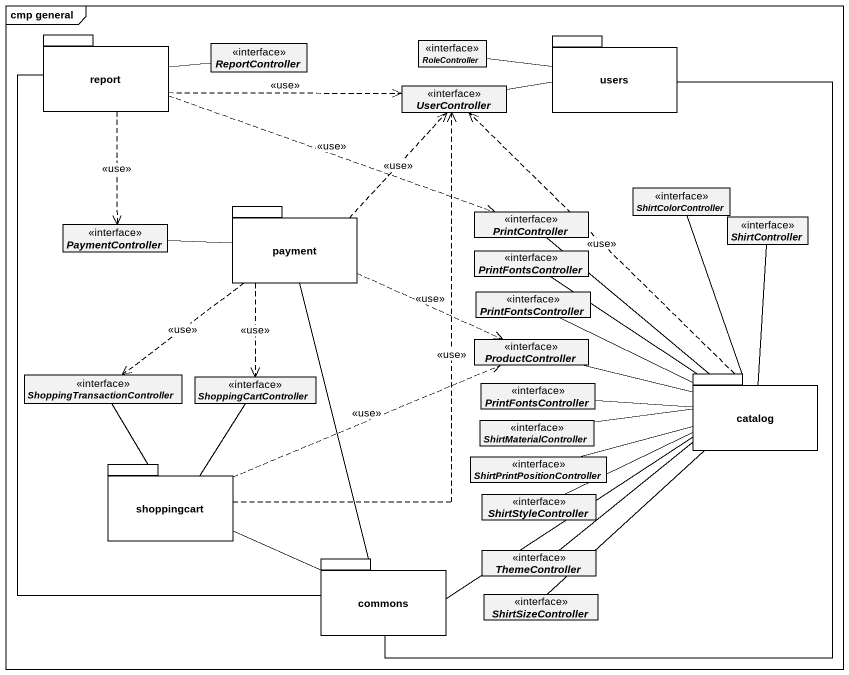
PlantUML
@startuml
mainframe cmp general
hide circle
hide empty members
package report {
}
interface ReportController
interface RoleController
package users {
}
interface UserController
package payment {
}
interface PrintController
interface ShirtColorController
interface ShirtController
interface PaymentController
interface PrintFontsController
interface "PrintFontsController" as PrintFontsController_2
interface ProductController
interface "ShoppingTransactionController" as ShoppingTransactionControlle
interface ShoppingCartController
interface "PrintFontsController" as PrintFontsController_3
package catalog {
}
interface ShirtMaterialController
package shoppingcart {
}
interface ShirtPrintPositionController
interface ShirtStyleController
package commons {
}
interface ThemeController
interface ShirtSizeController
report -right- ReportController
report .right.> UserController : <<use>>
report .right.> PrintController : <<use>>
report ..> PaymentController : <<use>>
report -- commons
RoleController -right- users
users -- commons
UserController -right- users
payment .up.> UserController : <<use>>
payment .right.> ProductController : <<use>>
payment ..> ShoppingTransactionControlle : <<use>>
payment ..> ShoppingCartController : <<use>>
payment -- commons
PrintController -- catalog
ShirtColorController -- catalog
PaymentController -right- payment
PrintFontsController -- catalog
PrintFontsController_2 -right- catalog
ProductController -right- catalog
ShoppingTransactionControlle -- shoppingcart
ShoppingCartController -- shoppingcart
PrintFontsController_3 -right- catalog
catalog .up.> UserController : <<use>>
catalog -up- ShirtController
catalog -left- commons
ShirtMaterialController -right- catalog
shoppingcart .up.> UserController : <<use>>
shoppingcart .right.> ProductController : <<use>>
shoppingcart -right- commons
ShirtPrintPositionController -right- catalog
ShirtStyleController -right- catalog
ThemeController -up- catalog
ShirtSizeController -up- catalog
@enduml
